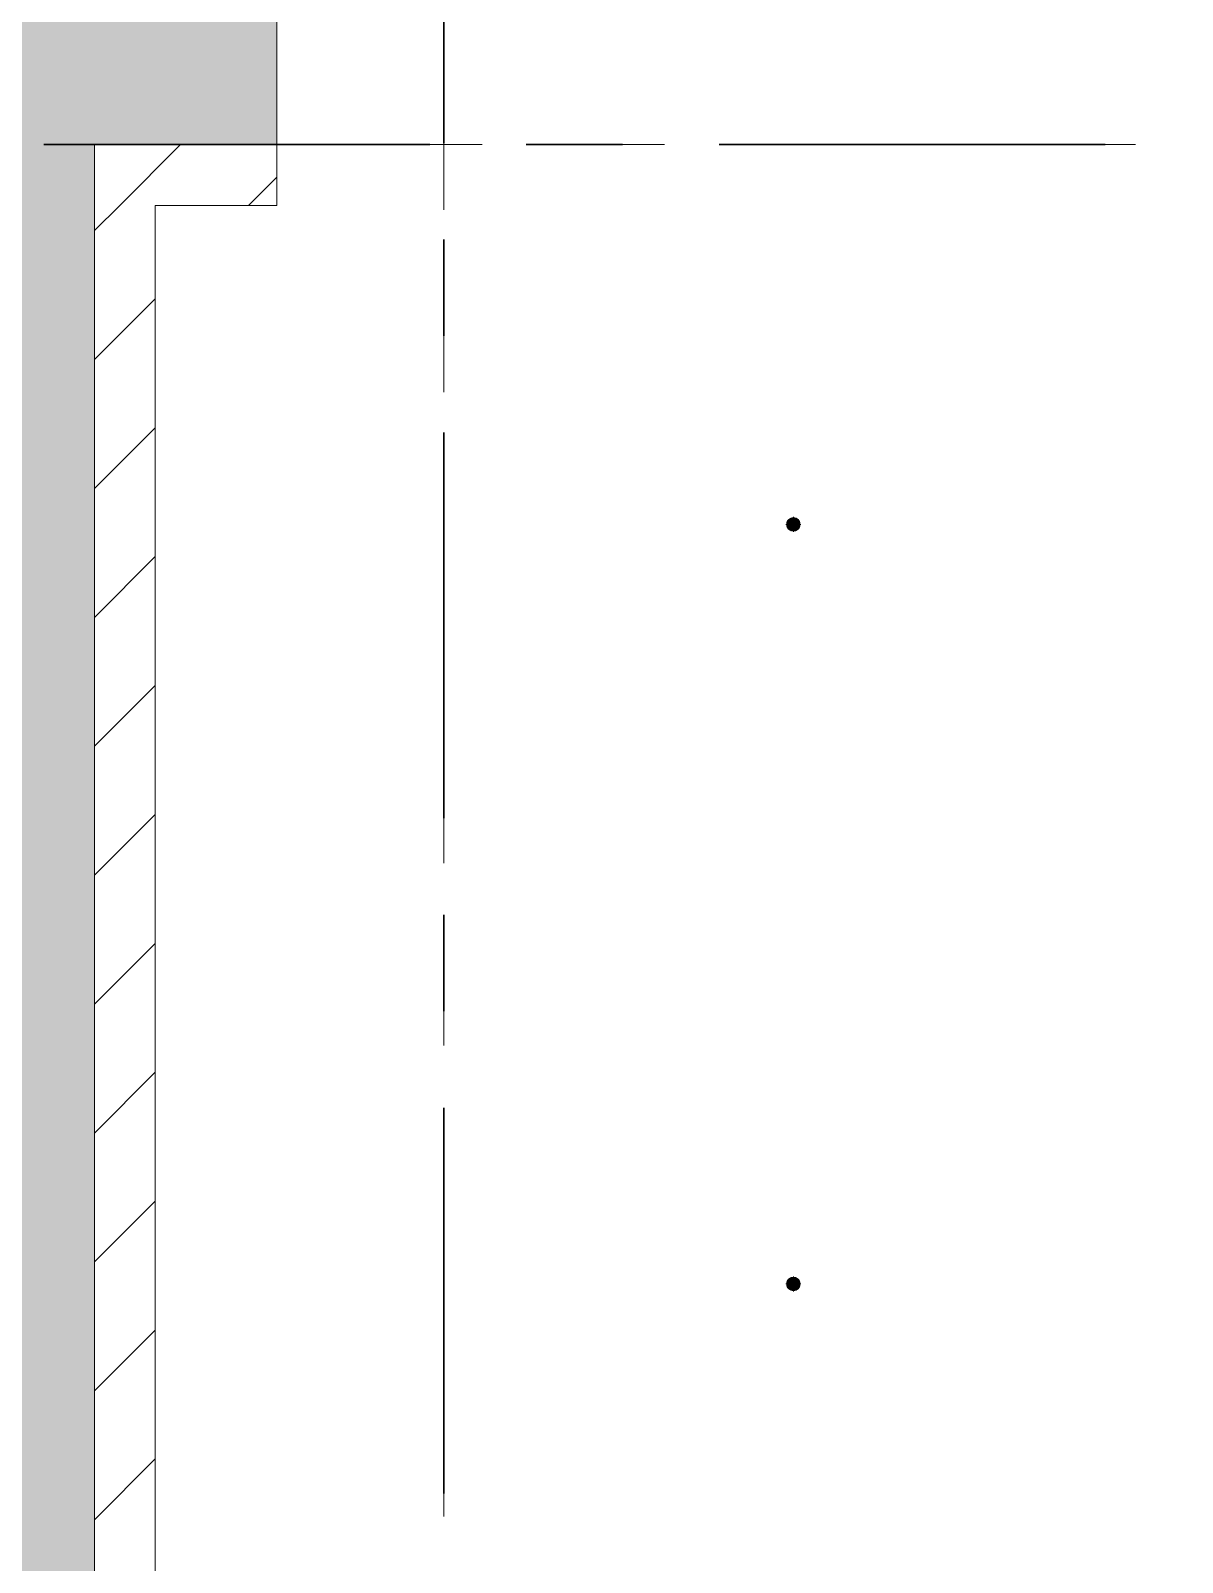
# Model space of a CAD drawing. Header units: millimetres. Extents: x -4000 to 187956, y -58990 to 162485.
# Drawn here: x 59140 to 62930, y 30784 to 35825 of the extents above; entities that cross this region are included whole.
import ezdxf

# ---------------------------------------------------------------- set-up
doc = ezdxf.new("R2010")
doc.units = ezdxf.units.MM
for name, pattern in [('Dash 1_16_', [317.5, 158.75, -158.75]), ('Grid Line', [2222.5, 1270, -317.5, 317.5, -317.5]), ('Grid Line 12_5mm', [2150, 1250, -300, 300, -300])]:
    doc.linetypes.add(name, pattern=pattern)
for name, color, linetype, lineweight in [('A-FLOR', 192, 'Continuous', 13), ('A-FLOR-PATT', 8, 'Continuous', 13), ('A-WALL', 113, 'Continuous', 13), ('A-WALL-PATT', 111, 'Continuous', 13), ('F-SPRN', 3, 'Continuous', 9), ('P-PIPE', 3, 'Continuous', 9), ('P-PIPE-CNTR', 3, 'Continuous', 9), ('S-GRID', 1, 'Continuous', 30)]:
    doc.layers.add(name, color=color, linetype=linetype, lineweight=lineweight)
pattern_1 = [(45, (0, 0), (-212.132, 212.132), [])]

# ---------------------------------------------------------------- blocks, each defined once
blk = doc.blocks.new('CMF2_NHAXUONG_A_rvt-1-0_000')
at = {"layer": 'A-FLOR-PATT', "lineweight": 9}
h = blk.add_hatch(dxfattribs=at)
h.set_pattern_fill('FP_27', color=252, style=0, pattern_type=2)
h.set_pattern_definition([(0, (83000, 72469.74), (0, 100), []), (90, (83000, 72469.74), (-200, 200), [100, -700]), (90, (83400, 72569.74), (-200, 200), [100, -700])])
h.paths.add_polyline_path([(51050, 25999.7), (59350, 25999.7), (59350, 35449.7), (59950, 35449.7), (59950, 45449.7), (59350, 45449.7), (59350, 55449.7), (59950, 55449.7), (59950, 64899.7), (51650, 64899.7), (51650, 55449.7), (51050, 55449.7), (51050, 45449.6), (51650, 45449.6), (51650, 35449.6), (51050, 35449.6), (51050, 26448.8)])
h.paths.add_polyline_path([(114950, 25999.7), (114950, 35449.6), (114350, 35449.6), (114350, 45449.6), (114950, 45449.6), (114950, 55449.7), (114350, 55449.7), (114350, 64899.7), (106050, 64899.7), (106050, 55449.7), (106650, 55449.7), (106650, 45449.7), (106050, 45449.7), (106050, 35449.7), (106650, 35449.7), (106650, 25999.7), (111663.5, 25999.7)])
h.paths.add_polyline_path([(109849.8, 29724.6), (107849.8, 29724.6), (107849.8, 31724.6), (109849.8, 31724.6)])
h.paths.add_polyline_path([(56149.8, 29724.6), (56149.8, 31724.6), (58149.8, 31724.6), (58149.8, 29724.6), (57243.6, 29724.6)])
h.paths.add_polyline_path([(111149.8, 39449.6), (111149.8, 41449.6), (113149.8, 41449.6), (113149.8, 39449.6), (111663.5, 39449.6)])
h.paths.add_polyline_path([(52849.8, 39449.6), (52849.8, 41449.6), (54849.8, 41449.6), (54849.8, 39449.6)])
h.paths.add_polyline_path([(109849.8, 49836.2), (107849.8, 49836.2), (107849.8, 51836.2), (109849.8, 51836.2)])
h.paths.add_polyline_path([(57243.6, 49836.2), (56149.8, 49836.2), (56149.8, 51836.2), (58149.8, 51836.2), (58149.8, 49836.2)])
h.paths.add_polyline_path([(51050, 82900), (59350, 82900), (59350, 91449.6), (59950, 91449.6), (59950, 101449.7), (59350, 101449.7), (59350, 111449.7), (59950, 111449.7), (59950, 118899.7), (51650, 118899.7), (51650, 111449.6), (51050, 111449.6), (51050, 101449.7), (51650, 101449.7), (51650, 91449.6), (51050, 91449.6), (51050, 84850.6)])
h.paths.add_polyline_path([(106650, 82900), (114950, 82900), (114950, 91449.6), (114350, 91449.6), (114350, 101449.7), (114950, 101449.7), (114950, 111449.6), (114350, 111449.6), (114350, 118899.7), (106050, 118899.7), (106050, 111449.7), (106650, 111449.7), (106650, 101449.7), (106050, 101449.7), (106050, 91449.6), (106650, 91449.6), (106650, 89522.8)])
h.paths.add_polyline_path([(54850, 95449.6), (52850, 95449.6), (52850, 97449.6), (54850, 97449.6)])
h.paths.add_polyline_path([(111663.5, 95449.6), (111149.6, 95449.6), (111149.6, 97449.6), (113149.6, 97449.6), (113149.6, 95449.6)])
h.paths.add_polyline_path([(57243.6, 105449.7), (56149.6, 105449.7), (56149.6, 107449.7), (58149.6, 107449.7), (58149.6, 105449.7)])
h.paths.add_polyline_path([(109850, 105449.7), (107850, 105449.7), (107850, 107449.7), (109850, 107449.7)])
h.paths.add_polyline_path([(111663.5, 114174.6), (111149.6, 114174.6), (111149.6, 116174.6), (113149.6, 116174.6), (113149.6, 114174.6)])
h.paths.add_polyline_path([(52850, 114174.6), (52850, 116174.6), (54850, 116174.6), (54850, 114174.6)])
at = {"layer": 'A-WALL-PATT', "lineweight": 9}
h = blk.add_hatch(dxfattribs=at)
h.set_pattern_fill('FP_13', color=250, style=0, pattern_type=2)
h.set_pattern_definition(pattern_1)
h.paths.add_polyline_path([(59549.8, 35250), (59949.8, 35250), (59949.8, 35450), (59349.8, 35450), (59349.8, 35250), (59511.1, 35250)])
h = blk.add_hatch(dxfattribs=at)
h.set_pattern_fill('FP_13', color=250, style=0, pattern_type=2)
h.set_pattern_definition(pattern_1)
h.paths.add_polyline_path([(59549.8, 26000), (59549.8, 35250), (59349.8, 35250), (59349.8, 26000), (59511.1, 26000)])
at = {"layer": 'A-FLOR', "color": 93, "lineweight": 15}
for p, q in [((59950, 36000.1), (59950, 35449.7)), ((59350, 26000), (59350, 35449.7)), ((59350.1, 35449.7), (59949.2, 35449.7))]:
    blk.add_line(p, q, dxfattribs=at)
at = {"layer": 'A-FLOR', "color": 94, "lineweight": 15}
blk.add_line((59950, 35449.7), (59950, 36000.1), dxfattribs=at)
at = {"layer": 'A-FLOR', "color": 81, "lineweight": 15}
for p, q in [((59350, 35449.7), (59350, 26000)), ((59949.2, 35449.7), (59350.1, 35449.7))]:
    blk.add_line(p, q, dxfattribs=at)
at = {"layer": 'A-WALL', "color": 90, "lineweight": 15}
for p, q in [((59949.8, 35450), (59349.8, 35450)), ((59349.8, 35450), (59349.8, 35250)), ((59949.8, 35250), (59949.8, 35450)), ((59349.8, 35250), (59349.8, 26000)), ((59549.8, 26000), (59549.8, 35250)), ((59549.8, 35250), (59949.8, 35250))]:
    blk.add_line(p, q, dxfattribs=at)
at = {"layer": 'S-GRID', "linetype": 'Grid Line 12_5mm', "lineweight": 9}
for p, q in [((60500, 161185.2), (60500, -16487.4)), ((-824.3, 35450), (183641.1, 35450))]:
    blk.add_line(p, q, dxfattribs=at)
blk = doc.blocks.new('Sprinkler_Up - DN20-V569-0_000')
at = {"layer": 'F-SPRN', "transparency": 33554534}
for points in [[(13.5, 0), (22.2, 0), (18, 13.1), (6.9, 21.2), (-6.9, 21.2), (-18, 13.1), (-22.2, 0), (-3.9, 0.7), (-1.7, 2.9), (-1.4, 4.8), (-0.5, 4.8), (0.6, 4), (1.2, 3.5), (1.7, 2.9), (4.6, 0)], [(0, -21.2), (6.9, -21.2), (18, -13.1), (22.2, 0), (3.9, -0.7), (1.7, -2.9), (1.2, -3.5), (0.6, -4), (-0.6, -4), (-1.2, -3.5), (-1.7, -2.9), (-4.6, 0), (-22.2, 0), (-18, -13.1), (-6.9, -21.2)], [(0, -16.7), (4.3, -16.1), (11.8, -11.8), (16.1, -4.3), (15.8, 4.8), (11.8, 11.8), (8.3, 14.4), (0, 16.7), (-4.3, 16.1), (-11.8, 11.8), (-16.1, 4.3), (-16.1, -4.3), (-11.8, -11.8), (-8.3, -14.4)], [(0, -15.6), (7.8, -13.5), (13.5, -7.8), (15.1, -4), (14.7, 4.8), (13.5, 7.8), (7.8, 13.5), (0, 15.6), (-7.8, 13.5), (-11, 11), (-15.1, 4), (-15.1, -4), (-11, -11), (-7.8, -13.5)], [(-10.9, -5.5), (-10.9, 5.4), (-14.5, 4.8), (-14.5, -5.5)], [(-7.7, -5.5), (-7.7, 5.4), (-10.9, 4.8), (-10.9, -5.5)], [(0, -5.5), (0, 5.4), (-7.7, 4.8), (-7.7, -5.5)], [(-5.7, 0), (5.7, 0), (2.9, 4.9), (-2.9, 4.8)], [(2.9, -4.9), (5.7, 0), (-5.7, 0), (-2.9, -4.9)], [(-4.6, 0), (4.6, 0), (0, 4.6)], [(0, -4.6), (4.6, 0), (-4.6, 0)], [(0, -2.6), (1.3, 0), (-1.8, 0)], [(-1.3, 0), (1.8, 0), (0, 2.6)], [(7.7, -5.5), (7.7, 5.4), (0, 4.8), (0, -5.5)], [(10.9, -5.5), (10.9, 5.4), (7.7, 4.8), (7.7, -5.5)], [(14.5, -5.5), (14.5, 5.4), (10.9, 4.8), (10.9, -5.5)]]:
    blk.add_hatch(color=1, dxfattribs=at).paths.add_polyline_path(points)
at = {"layer": 'F-SPRN', "color": 1}
for p, q in [((-11.5, 5.4), (-14.5, 5.4)), ((-14.5, 5.4), (-11.3, 5.4)), ((-14.5, 5.4), (-14.5, 4.8)), ((-14.5, 3.3), (-14.5, 0)), ((-11.5, 5.4), (-11.5, 4.8)), ((-10.9, 4.8), (-10.9, 5.4)), ((-10.9, 1.9), (-10.9, 3.6)), ((-10.8, 5.4), (-8, 5.4)), ((-8.1, 5.4), (-10.8, 5.4)), ((-8.1, 5.4), (-8.1, 2.8)), ((-8.1, 2.5), (-8.1, 0.7)), ((-7.7, 5.4), (-7.7, 4.8)), ((-7.7, 5.4), (-7.7, 4.8)), ((-7.7, 4.8), (-7.7, 2.7)), ((-7.7, 4.8), (-7.7, 2.7)), ((-7.7, 2.1), (-7.7, 0.5)), ((-7.7, 2.1), (-7.7, 0.5)), ((-6.7, 5.4), (-4.7, 5.4)), ((-5.8, 5.4), (-5.8, 4.8)), ((-5.8, 3.8), (-5.8, 2.2)), ((-2.1, 0), (-2.1, 0)), ((-2.1, 0), (-2.1, -0.1)), ((-1.9, 0.8), (-2, 0.7)), ((-2, 0.5), (-2, 0.4)), ((-1.8, 1), (-1.9, 0.9)), ((-1.8, 1.1), (-1.8, 1)), ((-0.9, 1.9), (-0.9, 1.9)), ((-0.6, 2), (-0.6, 2)), ((-0.5, 2), (-0.6, 2)), ((0, 2.1), (-0.1, 2.1)), ((0.1, 2.1), (0, 2.1)), ((0.9, 1.9), (0.8, 1.9)), ((1, 1.8), (0.9, 1.9)), ((1.1, 1.8), (1, 1.8)), ((1.1, 1.7), (1.1, 1.8)), ((1.4, 1.5), (1.4, 1.5)), ((1.6, 1.3), (1.6, 1.4)), ((1.7, 1.2), (1.6, 1.3)), ((1.7, 1.2), (1.7, 1.2)), ((1.8, 1), (1.8, 1)), ((2, 0.4), (2, 0.5)), ((2.1, 0.3), (2, 0.4)), ((2.1, 0.2), (2.1, 0.3)), ((2.1, 0), (2.1, 0.1)), ((2.1, 0), (2.1, 0)), ((4.7, 5.4), (6.5, 5.4)), ((5.8, 5.4), (5.8, 4.8)), ((7.7, 5.4), (10.8, 5.4)), ((7.7, 5.4), (7.7, 4.8)), ((7.7, 5.4), (7.7, 4.8)), ((7.7, 4.8), (7.7, 2.7)), ((7.7, 4.8), (7.7, 2.7)), ((7.7, 2.3), (7.7, 0.5)), ((7.7, 2.3), (7.7, 0.5)), ((10.8, 5.4), (8.1, 5.4)), ((8.1, 5.4), (8.1, 4.8)), ((8.1, 4.8), (8.1, 2.8)), ((8.1, 2.5), (8.1, 0.4)), ((10.9, 5.4), (14.5, 5.4)), ((10.9, 5.4), (10.9, 4.8)), ((10.9, 3.6), (10.9, 0.2)), ((14.5, 5.4), (11.5, 5.4)), ((11.5, 5.4), (11.5, 4.8)), ((11.5, 3), (11.5, 0.2)), ((14.5, 5.4), (14.5, 4.8)), ((14.5, 3.7), (14.5, -5.5)), ((-14.5, -1.3), (-14.5, -3.7)), ((-11.1, -5.5), (-14.5, -5.5)), ((-14.5, -5.5), (-11.5, -5.5)), ((-10.9, -2.6), (-10.9, -1.3)), ((-10.8, -5.5), (-8.1, -5.5)), ((-7.8, -5.5), (-10.8, -5.5)), ((-8.1, -4.2), (-8.1, -5.5)), ((-7.7, -2.7), (-7.7, -4)), ((-7.7, -2.7), (-7.7, -4)), ((-7, -5.5), (-5.8, -5.5)), ((-4.8, -5.5), (-7, -5.5)), ((-5.8, -2.3), (-5.8, -3.8)), ((-2.1, -0.1), (-2.1, -0.2)), ((0, -2.1), (0.1, -2.1)), ((7, -5.5), (4.8, -5.5)), ((5.8, -2.2), (5.8, -3.8)), ((5.8, -5.5), (7, -5.5)), ((7.7, -0.5), (7.7, -2.3)), ((7.7, -0.5), (7.7, -2.3)), ((7.7, -2.7), (7.7, -5.4)), ((7.7, -2.7), (7.7, -5.4)), ((10.8, -5.5), (7.7, -5.5)), ((8.1, -0.4), (8.1, -2.5)), ((8.1, -2.8), (8.1, -5.5)), ((8.1, -5.5), (10.8, -5.5)), ((10.9, -0.2), (10.9, -3.6)), ((14.5, -5.5), (10.9, -5.5)), ((11.5, -0.2), (11.5, -3)), ((11.5, -4), (11.5, -5.5)), ((11.5, -5.5), (14.5, -5.5))]:
    blk.add_line(p, q, dxfattribs=at)
at = {"layer": 'F-SPRN', "color": 1, "flags": 128}
for points in [[(-2, 0.4), (-2.1, 0.3), (-2.1, 0.2)], [(-2.1, 0.2), (-2.1, 0.1), (-2.1, 0)], [(-2, 0.7), (-2, 0.6), (-2, 0.5), (-2, 0.5)], [(-1.9, 0.9), (-1.9, 0.8), (-1.9, 0.8)], [(-1.2, 1.7), (-1.3, 1.6), (-1.4, 1.6), (-1.4, 1.5), (-1.5, 1.5), (-1.5, 1.4), (-1.6, 1.3), (-1.6, 1.3), (-1.7, 1.2), (-1.7, 1.1), (-1.8, 1.1)], [(-0.9, 1.9), (-1, 1.8), (-1.1, 1.8), (-1.2, 1.7), (-1.2, 1.7)], [(-0.6, 2), (-0.7, 2), (-0.8, 1.9), (-0.9, 1.9)], [(-0.1, 2.1), (-0.1, 2.1), (-0.2, 2.1), (-0.3, 2.1), (-0.4, 2), (-0.5, 2)], [(0.8, 1.9), (0.8, 1.9), (0.7, 2), (0.6, 2), (0.5, 2), (0.4, 2), (0.4, 2), (0.3, 2.1), (0.2, 2.1), (0.1, 2.1)], [(1.4, 1.5), (1.3, 1.6), (1.3, 1.7), (1.2, 1.7), (1.1, 1.7)], [(1.6, 1.4), (1.5, 1.4), (1.4, 1.5)], [(1.8, 1), (1.8, 1.1), (1.7, 1.2)], [(1.9, 0.8), (1.9, 0.9), (1.8, 1)], [(2, 0.5), (2, 0.6), (2, 0.7), (1.9, 0.7), (1.9, 0.8)], [(2.1, 0.1), (2.1, 0.2), (2.1, 0.2)], [(-2.1, -0.2), (-2.1, -0.2), (-2.1, -0.3)], [(-2.1, -0.3), (-2, -0.4), (-2, -0.5), (-2, -0.6), (-2, -0.7), (-1.9, -0.7), (-1.9, -0.8), (-1.9, -0.9), (-1.8, -1), (-1.8, -1), (-1.8, -1.1), (-1.7, -1.2), (-1.7, -1.2), (-1.6, -1.3), (-1.6, -1.4), (-1.5, -1.4), (-1.4, -1.5), (-1.4, -1.5), (-1.3, -1.6), (-1.3, -1.7), (-1.2, -1.7), (-1.1, -1.7), (-1.1, -1.8), (-1, -1.8), (-0.9, -1.9), (-0.8, -1.9), (-0.8, -1.9), (-0.7, -2), (-0.6, -2), (-0.5, -2), (-0.4, -2), (-0.4, -2), (-0.3, -2.1), (-0.2, -2.1), (-0.1, -2.1), (0, -2.1)], [(0.1, -2.1), (0.1, -2.1), (0.2, -2.1), (0.3, -2.1), (0.4, -2), (0.5, -2), (0.6, -2), (0.6, -2), (0.7, -2), (0.8, -1.9), (0.9, -1.9), (0.9, -1.9), (1, -1.8), (1.1, -1.8), (1.2, -1.7), (1.2, -1.7), (1.3, -1.6), (1.4, -1.6), (1.4, -1.5), (1.5, -1.5), (1.5, -1.4), (1.6, -1.3), (1.6, -1.3), (1.7, -1.2), (1.7, -1.1), (1.8, -1.1), (1.8, -1), (1.9, -0.9), (1.9, -0.8), (1.9, -0.8), (2, -0.7), (2, -0.6), (2, -0.5), (2, -0.5), (2, -0.4), (2.1, -0.3), (2.1, -0.2), (2.1, -0.1), (2.1, 0)]]:
    blk.add_lwpolyline(points, dxfattribs=at)
at = {"layer": 'F-SPRN', "color": 1}
for radius, start, end in [(22.2, 360, 180), (21.9, 166.5, 179.2615), (21.9, 144.7698, 164.8151), (21.9, 126.6942, 143.2701), (16.7, 167.6802, 180), (16.7, 167.6802, 180), (16.7, 163.0836, 165), (16.7, 163.0836, 165), (16.7, 155.3879, 163.0836), (16.7, 155.3879, 163.0836), (15.6, 166.4265, 180), (15.6, 166.4265, 180), (15.6, 150.9409, 165), (15.6, 161.8532, 165), (15.6, 150.9409, 161.8532), (16.7, 136.7213, 149.931), (16.7, 136.7213, 149.931), (15.6, 138.4214, 150), (15.6, 138.4214, 150), (21.9, 108.2621, 125.7507), (16.7, 121.4181, 130.5751), (16.7, 121.4181, 130.5751), (15.6, 120.5262, 133.2078), (15.6, 120.5262, 133.2078), (16.7, 106.5995, 120), (16.7, 106.5995, 120), (15.6, 114.4363, 119.9813), (15.6, 114.4363, 119.9813), (21.9, 99.348, 107.901), (4.63, 155.7832, 180), (4.63, 155.7832, 180), (16.7, 96.4143, 105), (16.7, 96.4143, 105), (4.63, 109.0192, 138.2703), (4.63, 109.0192, 138.2703), (21.9, 90.145, 98.8503), (5.71, 120, 121.4166), (15.6, 95.5762, 100.6843), (15.6, 95.5762, 100.6843), (2.56, 109.0192, 168.8278), (2.56, 109.0192, 168.8278), (2.04, 109.0192, 180), (16.7, 83.0684, 90), (16.7, 83.0684, 90), (4.63, 17.9592, 90), (4.63, 17.9592, 90), (3.81, 57.0577, 90), (2.56, 14.5599, 90), (2.56, 14.5599, 90), (2.04, 10.4703, 90), (21.9, 72.5583, 89.4624), (15.6, 75.573, 80.5892), (15.6, 75.573, 80.5892), (3.81, 16.1605, 43.8358), (5.71, 58.5834, 60), (15.6, 67.5614, 74.5481), (15.6, 67.5614, 74.5481), (16.7, 60, 75), (16.7, 60, 75), (15.6, 60.0187, 65.5637), (15.6, 60.0187, 65.5637), (21.9, 54.2493, 71.7379), (15.6, 46.7922, 60), (15.6, 46.7922, 60), (16.7, 49.4249, 58.5819), (16.7, 49.4249, 58.5819), (15.6, 30, 41.5786), (15.6, 30, 41.5786), (16.7, 30, 43.2787), (16.7, 30, 43.2787), (21.9, 36.7299, 53.3058), (15.6, 15, 29.5646), (15.6, 15, 29.5646), (16.7, 16.9164, 24.6121), (16.7, 16.9164, 24.6121), (15.6, 360, 13.6618), (15.6, 0, 13.6618), (16.7, 15, 16.9164), (16.7, 15, 16.9164), (16.7, 360, 12.3198), (16.7, 0, 12.3198), (21.9, 15.1849, 35.2302), (21.9, 0.7385, 13.5), (22.2, 180, 360), (21.9, 180.7385, 194.3227), (21.9, 195.1849, 215.2302), (21.9, 216.7299, 233.3058), (16.7, 180, 192.3198), (16.7, 180, 192.3198), (16.7, 195.0307, 204.6121), (16.7, 195.0307, 204.6121), (15.6, 181.9082, 193.6618), (15.6, 181.9082, 193.6618), (15.6, 197.3339, 209.5646), (15.6, 197.3339, 209.5646), (16.7, 210.069, 223.2787), (16.7, 210.069, 223.2787), (15.6, 212.5472, 221.5786), (15.6, 212.5472, 221.5786), (21.9, 234.2493, 251.7379), (16.7, 229.4249, 238.5819), (16.7, 229.4249, 238.5819), (15.6, 233.795, 240), (15.6, 233.795, 240), (16.7, 240, 255), (16.7, 240, 255), (15.6, 240.0187, 254.5481), (15.6, 240.0187, 254.5481), (21.9, 252.5583, 269.4624), (4.63, 197.9592, 0), (4.63, 197.9592, 270), (15.6, 255, 267.64), (15.6, 255, 267.64), (3.81, 196.1605, 270), (2.56, 191.1677, 0), (2.56, 191.1677, 360), (2.04, 190.4703, 0), (16.7, 263.0684, 270), (16.7, 263.0684, 270), (4.63, 270, 360), (3.81, 270, 360), (21.9, 270.145, 278.8503), (15.6, 275.5762, 280.6843), (15.6, 275.5762, 280.6843), (16.7, 276.4143, 285), (16.7, 276.4143, 285), (21.9, 279.348, 287.901), (16.7, 286.5995, 300), (16.7, 286.5995, 300), (15.6, 294.4363, 299.9813), (15.6, 294.4363, 299.9813), (21.9, 288.2621, 305.7507), (15.6, 300, 313.2078), (15.6, 300, 313.2078), (16.7, 301.4181, 310.5751), (16.7, 301.4181, 310.5751), (15.6, 318.4214, 330), (15.6, 318.4214, 330), (16.7, 316.7213, 330), (16.7, 316.7213, 330), (21.9, 306.6942, 323.2701), (15.6, 330.4354, 345), (15.6, 330.4354, 336.3845), (15.6, 339.6139, 345), (15.6, 346.3382, 360), (15.6, 346.3382, 360), (16.7, 335.3879, 345), (16.7, 335.3879, 345), (16.7, 347.6802, 360), (16.7, 347.6802, 360), (21.9, 324.7698, 344.8151), (21.9, 345.6773, 359.2615)]:
    blk.add_arc((0, 0), radius, start, end, dxfattribs=at)
blk = doc.blocks.new('Sprinkler_Up - DN20-V570-0_000')
at = {"layer": 'F-SPRN', "transparency": 33554534}
for points in [[(-13.5, 0), (-3.9, 0.7), (-1.7, 2.9), (-1.2, 3.5), (-0.6, 4), (0.6, 4), (1.2, 3.5), (1.7, 2.9), (4.6, 0), (22.2, 0), (18, 13.1), (6.9, 21.2), (-6.9, 21.2), (-18, 13.1), (-22.2, 0)], [(0, -21.2), (6.9, -21.2), (18, -13.1), (22.2, 0), (3.9, -0.7), (1.7, -2.9), (1.2, -3.5), (0.6, -4), (-0.6, -4), (-1.2, -3.5), (-1.7, -2.9), (-4.6, 0), (-22.2, 0), (-18, -13.1), (-6.9, -21.2)], [(0, -16.7), (4.3, -16.1), (11.8, -11.8), (16.1, -4.3), (16.1, 4.3), (11.8, 11.8), (8.3, 14.4), (0, 16.7), (-4.3, 16.1), (-11.8, 11.8), (-16.1, 4.3), (-16.1, -4.3), (-11.8, -11.8), (-8.3, -14.4)], [(0, -15.6), (7.8, -13.5), (13.5, -7.8), (15.1, -4), (15.1, 4), (13.5, 7.8), (7.8, 13.5), (0, 15.6), (-7.8, 13.5), (-11, 11), (-15.1, 4), (-15.1, -4), (-11, -11), (-7.8, -13.5)], [(-10.9, -5.5), (-10.9, 5.4), (-14.5, 5.4), (-14.5, -5.5)], [(-7.7, -5.5), (-7.7, 5.4), (-10.9, 5.4), (-10.9, -5.5)], [(0, -5.5), (0, 5.4), (-7.7, 5.4), (-7.7, -5.5)], [(0, 0), (5.7, 0), (2.9, 4.9), (-2.9, 4.9), (-5.7, 0)], [(2.9, -4.9), (5.7, 0), (-5.7, 0), (-2.9, -4.9)], [(-4.6, 0), (4.6, 0), (0, 4.6)], [(0, -4.6), (4.6, 0), (-4.6, 0)], [(0, -2.6), (1.3, 0), (-1.8, 0)], [(-1.3, 0), (1.8, 0), (0, 2.6)], [(7.7, -5.5), (7.7, 5.4), (0, 5.4), (0, -5.5)], [(10.9, -5.5), (10.9, 5.4), (7.7, 5.4), (7.7, -5.5)], [(14.5, -5.5), (14.5, 5.4), (10.9, 5.4), (10.9, -5.5)]]:
    blk.add_hatch(color=1, dxfattribs=at).paths.add_polyline_path(points)
at = {"layer": 'F-SPRN', "color": 1}
for p, q in [((-11.5, 5.4), (-14.5, 5.4)), ((-14.5, 5.4), (-11.3, 5.4)), ((-14.5, 5.4), (-14.5, 3.7)), ((-14.5, 3.3), (-14.5, 0)), ((-11.5, 5.4), (-11.5, 4)), ((-10.9, 1.9), (-10.9, 3.6)), ((-10.8, 5.4), (-8, 5.4)), ((-8.1, 5.4), (-10.8, 5.4)), ((-8.1, 5.4), (-8.1, 2.8)), ((-8.1, 2.5), (-8.1, 0.7)), ((-7.7, 4.8), (-7.7, 2.7)), ((-7.7, 4.8), (-7.7, 2.7)), ((-7.7, 2.1), (-7.7, 0.5)), ((-7.7, 2.1), (-7.7, 0.5)), ((-6.7, 5.4), (-4.7, 5.4)), ((-5.8, 3.8), (-5.8, 2.2)), ((-2.1, 0), (-2.1, 0)), ((-2.1, 0), (-2.1, -0.1)), ((-1.9, 0.8), (-1.9, 0.8)), ((-1.7, 1.1), (-1.8, 1.1)), ((-1.5, 1.4), (-1.6, 1.3)), ((-1.6, 1.3), (-1.6, 1.3)), ((-1.4, 1.5), (-1.5, 1.5)), ((-1.5, 1.5), (-1.5, 1.4)), ((-0.6, 2), (-0.6, 2)), ((-0.5, 2), (-0.6, 2)), ((0, 2.1), (-0.1, 2.1)), ((0.1, 2.1), (0, 2.1)), ((0.2, 2.1), (0.1, 2.1)), ((0.8, 1.9), (0.8, 1.9)), ((2.1, 0.1), (2.1, 0.2)), ((2.1, 0.2), (2.1, 0.2)), ((2.1, 0), (2.1, 0.1)), ((2.1, 0), (2.1, 0)), ((4.7, 5.4), (6.5, 5.4)), ((7.7, 5.4), (10.8, 5.4)), ((7.7, 5.2), (7.7, 2.7)), ((7.7, 5.2), (7.7, 2.7)), ((7.7, 2.3), (7.7, 0.5)), ((7.7, 2.3), (7.7, 0.5)), ((10.8, 5.4), (8.1, 5.4)), ((8.1, 5.4), (8.1, 2.8)), ((8.1, 2.5), (8.1, 0.4)), ((10.9, 5.4), (14.5, 5.4)), ((10.9, 3.6), (10.9, 0.2)), ((14.5, 5.4), (11.5, 5.4)), ((11.5, 5.4), (11.5, 4)), ((11.5, 3), (11.5, 0.2)), ((14.5, 5.4), (14.5, -5.5)), ((-14.5, -1.3), (-14.5, -3.7)), ((-11.1, -5.5), (-14.5, -5.5)), ((-14.5, -5.5), (-11.5, -5.5)), ((-10.9, -2.6), (-10.9, -1.3)), ((-10.8, -5.5), (-8.1, -5.5)), ((-7.8, -5.5), (-10.8, -5.5)), ((-8.1, -4.2), (-8.1, -5.5)), ((-7.7, -2.7), (-7.7, -4)), ((-7.7, -2.7), (-7.7, -4)), ((-7, -5.5), (-5.8, -5.5)), ((-4.8, -5.5), (-7, -5.5)), ((-5.8, -2.3), (-5.8, -3.8)), ((0, -2.1), (0.1, -2.1)), ((7, -5.5), (4.8, -5.5)), ((5.8, -2.2), (5.8, -3.8)), ((5.8, -5.5), (7, -5.5)), ((7.7, -0.5), (7.7, -2.3)), ((7.7, -0.5), (7.7, -2.3)), ((7.7, -2.7), (7.7, -5.4)), ((7.7, -2.7), (7.7, -5.4)), ((10.8, -5.5), (7.7, -5.5)), ((8.1, -0.4), (8.1, -2.5)), ((8.1, -2.8), (8.1, -5.5)), ((8.1, -5.5), (10.8, -5.5)), ((10.9, -0.2), (10.9, -3.6)), ((14.5, -5.5), (10.9, -5.5)), ((11.5, -0.2), (11.5, -3)), ((11.5, -4), (11.5, -5.5)), ((11.5, -5.5), (14.5, -5.5))]:
    blk.add_line(p, q, dxfattribs=at)
at = {"layer": 'F-SPRN', "color": 1, "flags": 128}
for points in [[(-1.9, 0.8), (-2, 0.7), (-2, 0.6), (-2, 0.5), (-2, 0.5), (-2, 0.4), (-2.1, 0.3), (-2.1, 0.2), (-2.1, 0.1), (-2.1, 0)], [(-1.8, 1.1), (-1.8, 1), (-1.9, 0.9), (-1.9, 0.8)], [(-1.6, 1.3), (-1.7, 1.2), (-1.7, 1.1)], [(-0.6, 2), (-0.7, 2), (-0.8, 1.9), (-0.9, 1.9), (-0.9, 1.9), (-1, 1.8), (-1.1, 1.8), (-1.2, 1.7), (-1.2, 1.7), (-1.3, 1.6), (-1.4, 1.6), (-1.4, 1.5)], [(-0.2, 2.1), (-0.3, 2.1), (-0.4, 2), (-0.5, 2)], [(-0.1, 2.1), (-0.1, 2.1), (-0.2, 2.1)], [(0.4, 2), (0.3, 2.1), (0.2, 2.1)], [(0.5, 2), (0.4, 2), (0.4, 2)], [(0.8, 1.9), (0.7, 2), (0.6, 2), (0.5, 2)], [(1.3, 1.6), (1.3, 1.7), (1.2, 1.7), (1.1, 1.7), (1.1, 1.8), (1, 1.8), (0.9, 1.9), (0.8, 1.9)], [(1.5, 1.4), (1.4, 1.5), (1.4, 1.5), (1.3, 1.6)], [(1.6, 1.3), (1.6, 1.4), (1.5, 1.4)], [(1.8, 1.1), (1.7, 1.2), (1.7, 1.2), (1.6, 1.3)], [(2, 0.5), (2, 0.6), (2, 0.7), (1.9, 0.7), (1.9, 0.8), (1.9, 0.9), (1.8, 1), (1.8, 1), (1.8, 1.1)], [(2.1, 0.2), (2.1, 0.3), (2, 0.4), (2, 0.5)], [(-2.1, -0.1), (-2.1, -0.2), (-2.1, -0.2), (-2.1, -0.3)], [(-2.1, -0.3), (-2, -0.4), (-2, -0.5), (-2, -0.6), (-2, -0.7), (-1.9, -0.7), (-1.9, -0.8), (-1.9, -0.9), (-1.8, -1), (-1.8, -1), (-1.8, -1.1), (-1.7, -1.2), (-1.7, -1.2), (-1.6, -1.3), (-1.6, -1.4), (-1.5, -1.4), (-1.4, -1.5), (-1.4, -1.5), (-1.3, -1.6), (-1.3, -1.7), (-1.2, -1.7), (-1.1, -1.7), (-1.1, -1.8), (-1, -1.8), (-0.9, -1.9), (-0.8, -1.9), (-0.8, -1.9), (-0.7, -2), (-0.6, -2), (-0.5, -2), (-0.4, -2), (-0.4, -2), (-0.3, -2.1), (-0.2, -2.1), (-0.1, -2.1), (0, -2.1)], [(0.1, -2.1), (0.1, -2.1), (0.2, -2.1), (0.3, -2.1), (0.4, -2), (0.5, -2), (0.6, -2), (0.6, -2), (0.7, -2), (0.8, -1.9), (0.9, -1.9), (0.9, -1.9), (1, -1.8), (1.1, -1.8), (1.2, -1.7), (1.2, -1.7), (1.3, -1.6), (1.4, -1.6), (1.4, -1.5), (1.5, -1.5), (1.5, -1.4), (1.6, -1.3), (1.6, -1.3), (1.7, -1.2), (1.7, -1.1), (1.8, -1.1), (1.8, -1), (1.9, -0.9), (1.9, -0.8), (1.9, -0.8), (2, -0.7), (2, -0.6), (2, -0.5), (2, -0.5), (2, -0.4), (2.1, -0.3), (2.1, -0.2), (2.1, -0.1), (2.1, 0)]]:
    blk.add_lwpolyline(points, dxfattribs=at)
at = {"layer": 'F-SPRN', "color": 1}
for radius, start, end in [(22.2, 360, 180), (21.9, 165.6773, 179.2615), (21.9, 144.7698, 164.8151), (21.9, 126.6942, 143.2701), (16.7, 167.6802, 180), (16.7, 167.6802, 180), (16.7, 155.3879, 164.9693), (16.7, 155.3879, 164.9693), (15.6, 166.4265, 180), (15.6, 166.4265, 180), (15.6, 150.9409, 165), (15.6, 159.6139, 165), (16.7, 136.7213, 149.931), (16.7, 136.7213, 149.931), (15.6, 150.9409, 156.3845), (15.6, 138.4214, 150), (15.6, 138.4214, 150), (21.9, 108.2621, 125.7507), (16.7, 121.4181, 130.5751), (16.7, 121.4181, 130.5751), (15.6, 120.5262, 133.2078), (15.6, 120.5262, 133.2078), (16.7, 106.5995, 120), (16.7, 106.5995, 120), (15.6, 114.4363, 119.9813), (15.6, 114.4363, 119.9813), (21.9, 99.348, 107.901), (4.63, 155.7832, 180), (4.63, 155.7832, 180), (16.7, 96.4143, 105), (16.7, 96.4143, 105), (4.63, 109.0192, 138.2703), (4.63, 109.0192, 138.2703), (21.9, 90.145, 98.8503), (15.6, 95.5762, 100.6843), (15.6, 95.5762, 100.6843), (2.56, 109.0192, 168.8278), (2.56, 109.0192, 168.8278), (2.04, 109.0192, 180), (16.7, 83.0684, 90), (16.7, 83.0684, 90), (4.63, 17.9592, 90), (4.63, 17.9592, 90), (3.81, 57.0577, 90), (2.56, 14.5599, 90), (2.56, 14.5599, 90), (2.04, 10.4703, 90), (21.9, 72.5583, 89.4624), (15.6, 75.573, 80.5892), (15.6, 75.573, 80.5892), (3.81, 16.1605, 43.8358), (15.6, 67.5614, 74.5481), (15.6, 67.5614, 74.5481), (16.7, 60, 75), (16.7, 60, 75), (15.6, 60.0187, 65.5637), (15.6, 60.0187, 65.5637), (21.9, 54.2493, 71.7379), (15.6, 46.7922, 60), (15.6, 46.7922, 60), (16.7, 49.4249, 58.5819), (16.7, 49.4249, 58.5819), (15.6, 30, 41.5786), (15.6, 30, 41.5786), (16.7, 30, 43.2787), (16.7, 30, 43.2787), (21.9, 36.7299, 53.3058), (15.6, 23.6155, 29.5646), (15.6, 15, 29.5646), (15.6, 15, 20.3861), (16.7, 15, 24.6121), (16.7, 15, 24.6121), (15.6, 360, 13.6618), (15.6, 0, 13.6618), (16.7, 360, 12.3198), (16.7, 0, 12.3198), (21.9, 15.1849, 35.2302), (21.9, 0.7385, 14.3227), (22.2, 180, 360), (21.9, 180.7385, 194.3227), (21.9, 195.1849, 215.2302), (21.9, 216.7299, 233.3058), (16.7, 180, 192.3198), (16.7, 180, 192.3198), (16.7, 195.0307, 204.6121), (16.7, 195.0307, 204.6121), (15.6, 181.9082, 193.6618), (15.6, 181.9082, 193.6618), (15.6, 197.3339, 209.5646), (15.6, 197.3339, 209.5646), (16.7, 210.069, 223.2787), (16.7, 210.069, 223.2787), (15.6, 212.5472, 221.5786), (15.6, 212.5472, 221.5786), (21.9, 234.2493, 251.7379), (16.7, 229.4249, 238.5819), (16.7, 229.4249, 238.5819), (15.6, 233.795, 240), (15.6, 233.795, 240), (16.7, 240, 255), (16.7, 240, 255), (15.6, 240.0187, 254.5481), (15.6, 240.0187, 254.5481), (21.9, 252.5583, 269.4624), (4.63, 197.9592, 0), (4.63, 197.9592, 270), (15.6, 255, 267.64), (15.6, 255, 267.64), (3.81, 196.1605, 360), (2.56, 191.1677, 0), (2.56, 191.1677, 360), (2.04, 190.4703, 0), (16.7, 263.0684, 270), (16.7, 263.0684, 270), (4.63, 270, 360), (21.9, 270.145, 278.8503), (15.6, 275.5762, 280.6843), (15.6, 275.5762, 280.6843), (16.7, 276.4143, 285), (16.7, 276.4143, 285), (21.9, 279.348, 287.901), (16.7, 286.5995, 300), (16.7, 286.5995, 300), (15.6, 294.4363, 299.9813), (15.6, 294.4363, 299.9813), (21.9, 288.2621, 305.7507), (15.6, 300, 313.2078), (15.6, 300, 313.2078), (16.7, 301.4181, 310.5751), (16.7, 301.4181, 310.5751), (15.6, 318.4214, 330), (15.6, 318.4214, 330), (16.7, 316.7213, 330), (16.7, 316.7213, 330), (21.9, 306.6942, 323.2701), (15.6, 330.4354, 345), (15.6, 330.4354, 336.3845), (15.6, 339.6139, 345), (15.6, 346.3382, 360), (15.6, 346.3382, 360), (16.7, 335.3879, 345), (16.7, 335.3879, 345), (16.7, 347.6802, 360), (16.7, 347.6802, 360), (21.9, 324.7698, 344.8151), (21.9, 345.6773, 359.2615)]:
    blk.add_arc((0, 0), radius, start, end, dxfattribs=at)
blk = doc.blocks.new('Steel_Transition_Threaded_HoaPhat - Standard-V863-0_000')
at = {"layer": 'P-PIPE', "lineweight": 13, "transparency": 33554534}
h = blk.add_hatch(color=1, dxfattribs=at)
h.paths.add_polyline_path([(49550, 31677.6), (49555.8, 31678.4), (49561.3, 31680.6), (49565.9, 31684.2), (49569.5, 31688.8), (49571.7, 31694.3), (49572.5, 31700.1), (49571.7, 31705.9), (49569.5, 31711.3), (49565.9, 31716), (49561.3, 31719.6), (49555.8, 31721.8), (49550, 31722.6), (49544.2, 31721.8), (49538.8, 31719.6), (49534.1, 31716), (49530.5, 31711.3), (49528.1, 31704.9), (49527.5, 31700.1), (49528.3, 31694.3), (49530.5, 31688.8), (49534.1, 31684.2), (49538.8, 31680.6), (49544.2, 31678.4)])
h.paths.add_polyline_path([(49550, 31680), (49544.8, 31680.7), (49540, 31682.7), (49535.8, 31685.9), (49532.6, 31690), (49530.6, 31694.9), (49529.9, 31700.1), (49530.6, 31705.3), (49532.6, 31710.1), (49535.8, 31714.3), (49540, 31717.5), (49544.8, 31719.5), (49550, 31720.2), (49555.2, 31719.5), (49560.1, 31717.5), (49564.2, 31714.3), (49567.4, 31710.1), (49569.5, 31704.9), (49570.1, 31700.1), (49569.4, 31694.9), (49567.4, 31690), (49564.2, 31685.9), (49560.1, 31682.7), (49555.2, 31680.7)])
for points in [[(49529.9, 31700.1), (49533.6, 31700.1), (49535.8, 31708.3), (49541.8, 31714.3), (49550, 31716.5), (49558.2, 31714.3), (49564.2, 31708.3), (49566.4, 31700.1), (49570.1, 31700.1), (49569.4, 31705.3), (49567.4, 31710.1), (49564.2, 31714.3), (49560.1, 31717.5), (49555.2, 31719.5), (49550, 31720.2), (49544.8, 31719.5), (49540, 31717.5), (49535.8, 31714.3), (49532.6, 31710.1), (49530.5, 31704.9)], [(49550, 31681.6), (49554.8, 31682.2), (49559.3, 31684.1), (49563.1, 31687), (49566, 31690.8), (49567.9, 31695.3), (49568.5, 31700.1), (49567.9, 31704.9), (49566, 31709.3), (49563.1, 31713.2), (49559.3, 31716.1), (49554.8, 31718), (49550, 31718.6), (49545.2, 31718), (49540.8, 31716.1), (49536.9, 31713.2), (49534, 31709.3), (49532.1, 31704.9), (49531.5, 31700.1), (49532.1, 31695.3), (49534, 31690.8), (49536.9, 31687), (49540.8, 31684.1), (49545.2, 31682.2)], [(49550, 31680), (49555.2, 31680.7), (49560.1, 31682.7), (49564.2, 31685.9), (49567.4, 31690), (49569.4, 31694.9), (49570.1, 31700.1), (49566.4, 31700.1), (49564.2, 31691.9), (49558.2, 31685.9), (49550, 31683.7), (49541.8, 31685.9), (49535.8, 31691.9), (49533.6, 31700.1), (49529.9, 31700.1), (49530.6, 31694.9), (49532.6, 31690), (49535.8, 31685.9), (49540, 31682.7), (49544.8, 31680.7)]]:
    blk.add_hatch(color=1, dxfattribs=at).paths.add_polyline_path(points)
at = {"layer": 'P-PIPE', "color": 20, "lineweight": 13}
for radius, start, end in [(22.5, 0, 180), (22.5, 0, 180), (20.1, 150, 162.7449), (20.1, 128.8856, 148.1553), (18.5, 136.4297, 150), (18.5, 136.4297, 150), (16.4, 141.9681, 150), (18.5, 123.4976, 133.2041), (18.5, 123.4976, 133.2041), (20.1, 109.6859, 125.0043), (16.4, 121.0738, 126.4537), (18.5, 106.819, 120), (18.5, 106.819, 120), (16.4, 113.4045, 120), (16.4, 107.4657, 111.9681), (20.1, 100.9975, 105), (18.5, 91.4353, 103.2046), (18.5, 91.4353, 103.2046), (16.4, 96.2132, 104.6042), (20.1, 90.5246, 98.5089), (18.5, 78.0986, 90), (18.5, 78.0986, 90), (20.1, 75.0607, 87.9279), (16.4, 66.9681, 75), (18.5, 60, 75), (18.5, 60, 75), (20.1, 54.9957, 75), (18.5, 46.7959, 56.5024), (18.5, 46.7959, 56.5024), (20.1, 31.8447, 51.1144), (16.4, 30, 38.0319), (18.5, 30, 43.5703), (18.5, 30, 43.5703), (20.1, 17.2551, 30), (22.5, 180, 0), (22.5, 180, 0), (20.1, 166.0797, 180), (20.1, 180, 193.9501), (20.1, 165, 166.0797), (20.1, 197.2551, 210), (18.5, 166.5939, 180), (18.5, 166.5939, 180), (18.5, 180, 193.4061), (18.5, 180, 193.4061), (18.5, 157.6232, 164.8667), (18.5, 157.6232, 165), (18.5, 164.8667, 165), (18.5, 195, 202.3768), (18.5, 195, 202.3768), (20.1, 211.8447, 231.1144), (16.4, 180.8106, 191.4533), (16.4, 168.5467, 175.1607), (18.5, 210, 223.5703), (18.5, 210, 223.5703), (16.4, 162.7884, 165), (16.4, 158.0319, 162.7884), (16.4, 210.6635, 218.0319), (18.5, 226.7959, 236.5024), (18.5, 226.7959, 236.5024), (20.1, 234.9957, 255), (16.4, 230.4733, 236.6389), (18.5, 240, 255), (18.5, 240, 255), (16.4, 240, 246.5955), (16.4, 246.9681, 255), (20.1, 255.0607, 267.9279), (18.5, 258.0986, 270), (18.5, 258.0986, 270), (16.4, 264.1652, 268.506), (20.1, 270.5246, 278.5089), (18.5, 271.4353, 283.2046), (18.5, 271.4353, 283.2046), (16.4, 276.4537, 283.9063), (20.1, 280.9975, 285), (16.4, 287.4657, 291.9681), (18.5, 286.819, 300), (18.5, 286.819, 300), (16.4, 293.4045, 300), (20.1, 289.6859, 305.0043), (18.5, 303.4976, 313.2041), (18.5, 303.4976, 313.2041), (20.1, 308.8856, 328.1553), (18.5, 316.4297, 330), (18.5, 316.4297, 330), (16.4, 338.0319, 342.8691), (16.4, 15, 17.2116), (16.4, 0, 8.0319), (16.4, 351.9681, 0), (18.5, 15.1333, 22.3768), (18.5, 15, 22.3768), (18.5, 337.6232, 345), (18.5, 337.6232, 345), (20.1, 330, 342.7449), (18.5, 15, 15.1333), (18.5, 0, 13.4061), (18.5, 0, 13.4061), (18.5, 346.5939, 0), (18.5, 346.5939, 0), (20.1, 13.9203, 15), (20.1, 0, 13.9203), (20.1, 346.0499, 0)]:
    blk.add_arc((49550, 31700.1), radius, start, end, dxfattribs=at)
blk = doc.blocks.new('Steel_Transition_Threaded_HoaPhat - Standard-V858-0_000')
at = {"layer": 'P-PIPE', "lineweight": 13, "transparency": 33554534}
h = blk.add_hatch(color=1, dxfattribs=at)
h.paths.add_polyline_path([(49550, 126427.6), (49555.8, 126428.4), (49561.3, 126430.6), (49565.9, 126434.2), (49569.5, 126438.8), (49571.7, 126444.3), (49572.5, 126450.1), (49571.7, 126455.9), (49569.5, 126461.3), (49565.9, 126466), (49561.3, 126469.6), (49555.8, 126471.8), (49550, 126472.6), (49544.2, 126471.8), (49538.8, 126469.6), (49534.1, 126466), (49530.5, 126461.3), (49528.3, 126455.9), (49527.5, 126450.1), (49528.3, 126444.3), (49530.5, 126438.8), (49534.1, 126434.2), (49538.8, 126430.6), (49544.2, 126428.4)])
h.paths.add_polyline_path([(49550, 126430), (49544.8, 126430.7), (49540, 126432.7), (49535.8, 126435.9), (49532.6, 126440), (49530.6, 126444.9), (49529.9, 126450.1), (49530.6, 126455.3), (49532.6, 126460.1), (49535.8, 126464.3), (49540, 126467.5), (49544.8, 126469.5), (49550, 126470.2), (49555.2, 126469.5), (49560.1, 126467.5), (49564.2, 126464.3), (49567.4, 126460.1), (49569.4, 126455.3), (49570.1, 126450.1), (49569.4, 126444.9), (49567.4, 126440), (49564.2, 126435.9), (49560.1, 126432.7), (49555.2, 126430.7)])
for points in [[(49529.9, 126450.1), (49533.6, 126450.1), (49535.8, 126458.3), (49541.8, 126464.3), (49550, 126466.5), (49558.2, 126464.3), (49564.2, 126458.3), (49566.4, 126450.1), (49570.1, 126450.1), (49569.4, 126455.3), (49567.4, 126460.1), (49564.2, 126464.3), (49560.1, 126467.5), (49555.2, 126469.5), (49550, 126470.2), (49544.8, 126469.5), (49540, 126467.5), (49535.8, 126464.3), (49532.6, 126460.1), (49530.6, 126455.3)], [(49550, 126430), (49555.2, 126430.7), (49560.1, 126432.7), (49564.2, 126435.9), (49567.4, 126440), (49569.4, 126444.9), (49570.1, 126450.1), (49566.4, 126450.1), (49564.2, 126441.9), (49558.2, 126435.9), (49550, 126433.7), (49541.8, 126435.9), (49535.8, 126441.9), (49533.6, 126450.1), (49529.9, 126450.1), (49530.6, 126444.9), (49532.6, 126440), (49535.8, 126435.9), (49540, 126432.7), (49544.8, 126430.7)], [(49550, 126431.6), (49554.8, 126432.2), (49559.3, 126434.1), (49563.1, 126437), (49566, 126440.8), (49567.9, 126445.3), (49568.5, 126450.1), (49567.9, 126454.9), (49566, 126459.3), (49563.1, 126463.2), (49559.3, 126466.1), (49554.8, 126468), (49550, 126468.6), (49545.2, 126468), (49540.8, 126466.1), (49536.9, 126463.2), (49534, 126459.3), (49532.1, 126454.9), (49531.5, 126450.1), (49532.1, 126445.3), (49534, 126440.8), (49536.9, 126437), (49540.8, 126434.1), (49545.2, 126432.2)]]:
    blk.add_hatch(color=1, dxfattribs=at).paths.add_polyline_path(points)
at = {"layer": 'P-PIPE', "color": 20, "lineweight": 13}
for radius, start, end in [(22.5, 0, 180), (22.5, 0, 180), (22.5, 180, 0), (22.5, 180, 0), (20.1, 166.0499, 180), (20.1, 180, 193.9501), (20.1, 150, 162.7449), (20.1, 197.2551, 210), (18.5, 166.5939, 180), (18.5, 166.5939, 180), (18.5, 180, 193.4061), (18.5, 180, 193.4061), (18.5, 157.6232, 165), (18.5, 157.6232, 165), (18.5, 195, 202.3768), (18.5, 195, 202.3768), (20.1, 128.8856, 148.1553), (20.1, 211.8447, 231.1144), (16.4, 180.8106, 191.4533), (16.4, 168.5467, 175.1607), (18.5, 136.4297, 150), (18.5, 136.4297, 150), (18.5, 210, 223.5703), (18.5, 210, 223.5703), (16.4, 158.0319, 163.506), (16.4, 141.9681, 150), (16.4, 210.6635, 218.0319), (18.5, 123.4976, 133.2041), (18.5, 123.4976, 133.2041), (18.5, 226.7959, 236.5024), (18.5, 226.7959, 236.5024), (20.1, 109.6859, 125.0043), (20.1, 234.9957, 255), (16.4, 230.4733, 236.6389), (16.4, 121.0738, 126.4537), (18.5, 106.819, 120), (18.5, 106.819, 120), (18.5, 240, 255), (18.5, 240, 255), (16.4, 113.4045, 120), (16.4, 240, 246.5955), (16.4, 246.9681, 255), (16.4, 107.4657, 111.9681), (20.1, 100.9975, 105), (18.5, 91.4353, 103.2046), (18.5, 91.4353, 103.2046), (16.4, 96.2132, 104.6042), (20.1, 90.5246, 98.5089), (16.4, 264.1652, 268.506), (18.5, 78.0986, 90), (18.5, 78.0986, 90), (20.1, 75.0607, 87.9279), (16.4, 276.4537, 283.9063), (16.4, 66.9681, 75), (18.5, 60, 75), (18.5, 60, 75), (16.4, 287.4657, 291.9681), (20.1, 54.9957, 75), (18.5, 286.819, 300), (18.5, 286.819, 300), (16.4, 293.4045, 300), (20.1, 289.6859, 305.0043), (18.5, 46.7959, 56.5024), (18.5, 46.7959, 56.5024), (18.5, 303.4976, 313.2041), (18.5, 303.4976, 313.2041), (20.1, 31.8447, 51.1144), (20.1, 308.8856, 328.1553), (16.4, 30, 38.0319), (18.5, 30, 43.5703), (18.5, 30, 43.5703), (18.5, 316.4297, 330), (18.5, 316.4297, 330), (16.4, 338.0319, 342.8691), (16.4, 0, 8.0319), (16.4, 351.9681, 0), (18.5, 15, 22.3768), (18.5, 15, 22.3768), (18.5, 337.6232, 345), (18.5, 337.6232, 345), (20.1, 17.2551, 30), (20.1, 330, 342.7449), (18.5, 0, 13.4061), (18.5, 0, 13.4061), (18.5, 346.5939, 0), (18.5, 346.5939, 0), (20.1, 0, 13.9501), (20.1, 346.0499, 0), (20.1, 255.0607, 267.9279), (18.5, 258.0986, 270), (18.5, 258.0986, 270), (20.1, 270.5246, 278.5089), (18.5, 271.4353, 283.2046), (18.5, 271.4353, 283.2046), (20.1, 280.9975, 285)]:
    blk.add_arc((49550, 126450.1), radius, start, end, dxfattribs=at)

msp = doc.modelspace()

# ---------------------------------------------------------------- block references
at = {"lineweight": 5}
msp.add_blockref('CMF2_NHAXUONG_A_rvt-1-0_000', (0, 0), dxfattribs=at)

# ---------------------------------------------------------------- next in the draw order: hatches: boundary and pattern name
at = {"layer": 'P-PIPE', "transparency": 33554534}
for points in [[(61641.7, 34185.6), (61642.8, 34187.6), (61641.7, 34191.7), (61642.8, 34195.9), (61645.8, 34199), (61657.2, 34204.3), (61658.4, 34208.4), (61657.2, 34212.6), (61655.9, 34214.3), (61650, 34216.8), (61641.7, 34214.6), (61635.5, 34208.4), (61633.3, 34200.1), (61635.5, 34191.7), (61638.2, 34188.3)], [(61650, 34183.4), (61658.4, 34185.6), (61661.8, 34188.3), (61666.1, 34195.8), (61666.1, 34204.4), (61661.8, 34211.9), (61658.4, 34214.6), (61650, 34216.8), (61645.7, 34216.2), (61638.2, 34211.9), (61633.9, 34204.4), (61633.9, 34195.8), (61638.2, 34188.3), (61641.7, 34185.6)], [(61641.7, 31685.6), (61642.8, 31687.6), (61641.7, 31691.7), (61642.8, 31695.9), (61645.8, 31699), (61657.5, 31704.9), (61658.4, 31708.4), (61657.2, 31712.6), (61655.9, 31714.3), (61650, 31716.8), (61641.7, 31714.6), (61635.5, 31708.4), (61633.3, 31700.1), (61635.5, 31691.7), (61638.2, 31688.3)], [(61650, 31683.4), (61658.4, 31685.6), (61661.8, 31688.3), (61666.1, 31695.8), (61666.1, 31704.4), (61661.8, 31711.9), (61658.4, 31714.6), (61650, 31716.8), (61645.7, 31716.2), (61638.2, 31711.9), (61633.9, 31704.4), (61633.9, 31695.8), (61638.2, 31688.3), (61641.7, 31685.6)]]:
    msp.add_hatch(color=1, dxfattribs=at).paths.add_polyline_path(points)

# ---------------------------------------------------------------- next in the draw order: linework, layer by layer
at = {"layer": 'P-PIPE', "color": 1}
for centre, radius, start, end in [((61650, 34200.1), 16.7, 170.1108, 177.203), ((61650, 34200.1), 16.7, 182.797, 189.8892), ((61650, 34200.1), 16.7, 190.2154, 195.2487), ((61650, 34200.1), 16.7, 157.579, 164.2722), ((61650, 34200.1), 16.7, 140.6908, 147.6969), ((61650, 34200.1), 16.7, 231.8726, 237.203), ((61650, 34191.7), 8.35, 172.0327, 181.5407), ((61650, 34191.7), 8.35, 199.9004, 209.0413), ((61650, 34191.7), 8.35, 131.0366, 150), ((61650, 34200.1), 16.7, 246.8976, 251.0986), ((61650, 34191.7), 8.35, 226.6998, 240.5692), ((61650, 34191.7), 8.35, 115.6806, 125.5287), ((61650, 34200.1), 16.7, 254.7154, 259.6727), ((61650, 34191.7), 8.35, 100.6842, 114.0387), ((61650, 34191.7), 8.35, 249.0027, 259.2369), ((61650, 34191.7), 8.35, 90, 100.6842), ((61650, 34200.1), 16.7, 266.0042, 273.5288), ((61650, 34208.4), 8.35, 270, 280.6842), ((61650, 34208.4), 8.35, 69.0027, 79.2369), ((61650, 34208.4), 8.35, 46.6998, 60.5692), ((61650, 34200.1), 16.7, 284.6882, 289.3082), ((61650, 34208.4), 8.35, 316.3183, 330), ((61650, 34208.4), 8.35, 20.1285, 29.0413), ((61650, 34208.4), 8.35, 8.0385, 17.9918), ((61650, 34200.1), 16.7, 46.0317, 51.8726), ((61650, 34200.1), 16.7, 308.1274, 313.9683), ((61650, 34200.1), 16.7, 32.3031, 45.2846), ((61650, 34200.1), 16.7, 314.7154, 320.6908), ((61650, 34200.1), 16.7, 25.0364, 31.0974), ((61650, 34200.1), 16.7, 328.9026, 336.686), ((61650, 34200.1), 16.7, 16.9375, 22.421), ((61650, 34200.1), 16.7, 4.3093, 9.8892), ((61650, 34200.1), 16.7, 350.1108, 355.6907), ((61650, 31700.1), 16.7, 140.6908, 147.6969), ((61650, 31708.4), 8.35, 69.0027, 79.2369), ((61650, 31708.4), 8.35, 46.6998, 60.5692), ((61650, 31708.4), 8.35, 20.1285, 29.0413), ((61650, 31708.4), 8.35, 8.0385, 17.9918), ((61650, 31700.1), 16.7, 46.0317, 51.8726), ((61650, 31700.1), 16.7, 32.3031, 45.2846), ((61650, 31700.1), 16.7, 170.1108, 177.203), ((61650, 31700.1), 16.7, 182.797, 189.8892), ((61650, 31700.1), 16.7, 190.2154, 195.2487), ((61650, 31700.1), 16.7, 231.8726, 237.203), ((61650, 31691.7), 8.35, 172.0327, 181.5407), ((61650, 31691.7), 8.35, 199.9004, 209.0413), ((61650, 31691.7), 8.35, 131.0366, 150), ((61650, 31700.1), 16.7, 246.8976, 251.0986), ((61650, 31691.7), 8.35, 226.6998, 240.5692), ((61650, 31691.7), 8.35, 115.6806, 125.5287), ((61650, 31700.1), 16.7, 254.7154, 259.6727), ((61650, 31691.7), 8.35, 100.6842, 114.0387), ((61650, 31691.7), 8.35, 249.0027, 259.2369), ((61650, 31691.7), 8.35, 90, 100.6842), ((61650, 31700.1), 16.7, 266.0042, 273.5288), ((61650, 31708.4), 8.35, 270, 280.6842), ((61650, 31700.1), 16.7, 284.6882, 289.3082), ((61650, 31708.4), 8.35, 316.3183, 330), ((61650, 31708.4), 8.35, 330, 334.6899), ((61650, 31700.1), 16.7, 308.1274, 313.9683), ((61650, 31700.1), 16.7, 314.7154, 320.6908), ((61650, 31700.1), 16.7, 25.0364, 31.0974), ((61650, 31700.1), 16.7, 328.9026, 336.686), ((61650, 31700.1), 16.7, 4.3093, 9.8892), ((61650, 31700.1), 16.7, 350.1108, 355.6907)]:
    msp.add_arc(centre, radius, start, end, dxfattribs=at)
at = {"layer": 'P-PIPE-CNTR', "color": 1, "linetype": 'Dash 1_16_'}
for p, q in [((61625, 34200.1), (61627.5, 34200.1)), ((61627.8, 34200.1), (61631.5, 34200.1)), ((61636.5, 34200.1), (61642.3, 34200.1)), ((61645.4, 34200.1), (61647.6, 34200.1)), ((61648.7, 34200.1), (61650, 34200.1)), ((61650, 34222.6), (61650, 34225.1)), ((61650, 34221.2), (61650, 34222.6)), ((61650, 34218.6), (61650, 34220.2)), ((61650, 34216.8), (61650, 34218.6)), ((61650, 34213.6), (61650, 34215.2)), ((61650, 34209.8), (61650, 34212.6)), ((61650, 34205.5), (61650, 34209.1)), ((61650, 34202.6), (61650, 34204.3)), ((61650, 34200.1), (61650, 34202.1)), ((61650, 34198), (61650, 34200.1)), ((61650, 34200.1), (61651.3, 34200.1)), ((61650, 34195.9), (61650, 34197.5)), ((61650, 34191.1), (61650, 34194.6)), ((61650, 34188.1), (61650, 34190.4)), ((61650, 34185), (61650, 34186.5)), ((61650, 34181.6), (61650, 34183.4)), ((61650, 34180), (61650, 34181.6)), ((61651.8, 34200.1), (61654.6, 34200.1)), ((61655.7, 34200.1), (61663.5, 34200.1)), ((61666.4, 34200.1), (61667.9, 34200.1)), ((61668.5, 34200.1), (61672.2, 34200.1)), ((61672.5, 34200.1), (61675, 34200.1)), ((61650, 34177.6), (61650, 34178.9)), ((61650, 34175.1), (61650, 34177.6)), ((61650, 31722.6), (61650, 31725.1)), ((61650, 31721.2), (61650, 31722.6)), ((61650, 31718.6), (61650, 31720.2)), ((61650, 31716.8), (61650, 31718.6)), ((61650, 31713.6), (61650, 31715.2)), ((61650, 31709.8), (61650, 31712.6)), ((61625, 31700.1), (61627.5, 31700.1)), ((61627.8, 31700.1), (61631.5, 31700.1)), ((61636.5, 31700.1), (61642.3, 31700.1)), ((61645.4, 31700.1), (61647.6, 31700.1)), ((61648.7, 31700.1), (61650, 31700.1)), ((61650, 31705.5), (61650, 31709.1)), ((61650, 31702.6), (61650, 31704.3)), ((61650, 31700.1), (61650, 31702.1)), ((61650, 31698), (61650, 31700.1)), ((61650, 31700.1), (61651.3, 31700.1)), ((61650, 31695.9), (61650, 31697.5)), ((61650, 31691.1), (61650, 31694.6)), ((61650, 31688.1), (61650, 31690.4)), ((61650, 31685), (61650, 31686.5)), ((61650, 31681.6), (61650, 31683.4)), ((61650, 31680), (61650, 31681.6)), ((61650, 31677.6), (61650, 31678.9)), ((61650, 31675.1), (61650, 31677.6)), ((61651.8, 31700.1), (61654.6, 31700.1)), ((61655.7, 31700.1), (61663.5, 31700.1)), ((61666.4, 31700.1), (61667.9, 31700.1)), ((61668.5, 31700.1), (61672.2, 31700.1)), ((61672.5, 31700.1), (61675, 31700.1))]:
    msp.add_line(p, q, dxfattribs=at)
at = {"layer": 'S-GRID', "linetype": 'Grid Line'}
for p, q in [((60500, 161185.2), (60500, -16487.4)), ((-824.3, 35450), (183641.1, 35450))]:
    msp.add_line(p, q, dxfattribs=at)

# ---------------------------------------------------------------- next in the draw order: block references
at = {"layer": 'F-SPRN', "color": 1}
for name, p in [('Sprinkler_Up - DN20-V570-0_000', (61650, 34200.1)), ('Sprinkler_Up - DN20-V569-0_000', (61650, 31700.1))]:
    msp.add_blockref(name, p, dxfattribs=at)
at = {"layer": 'P-PIPE', "color": 20, "lineweight": 13}
for name, p in [('Steel_Transition_Threaded_HoaPhat - Standard-V858-0_000', (12100, -92250)), ('Steel_Transition_Threaded_HoaPhat - Standard-V863-0_000', (12100, 0))]:
    msp.add_blockref(name, p, dxfattribs=at)

doc.saveas('drawing.dxf')
